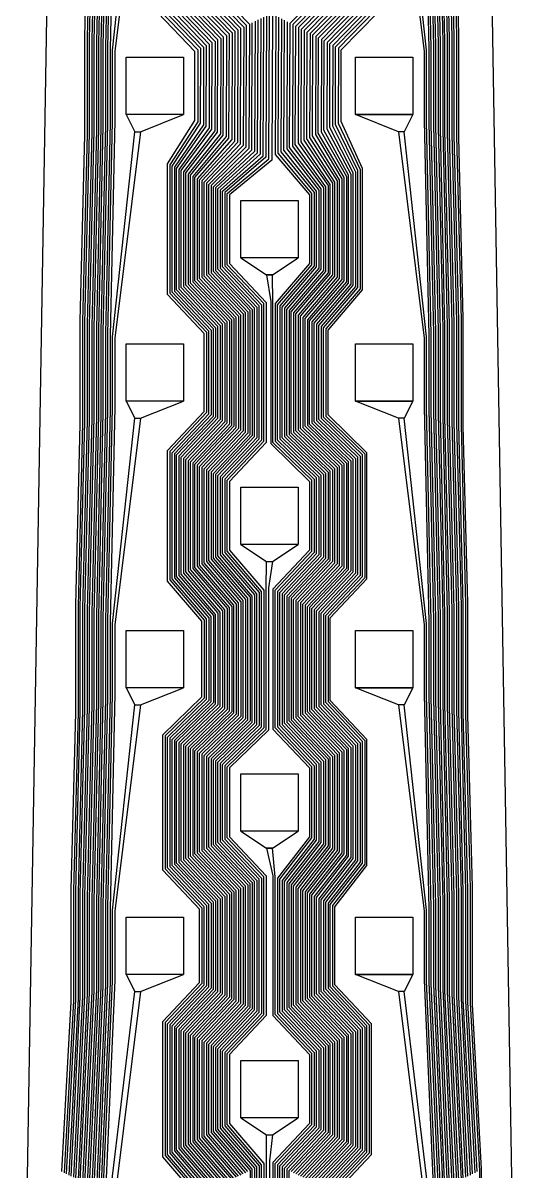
# Model space of a CAD drawing. Header units: inches. Extents: x 106592 to 209533, y 57057 to 74911.
# Drawn here: x 114341.5 to 114427.5, y 66733.8 to 66934.1 of the extents above; entities that cross this region are included whole.
import ezdxf

# ---------------------------------------------------------------- set-up
doc = ezdxf.new("R2010")
doc.units = ezdxf.units.IN
doc.header["$MEASUREMENT"] = 0
for name, color, linetype in [('metal', 221, 'Continuous'), ('nitride window', 40, 'Continuous'), ('profile', 140, 'Continuous')]:
    doc.layers.add(name, color=color, linetype=linetype)

msp = doc.modelspace()

# ---------------------------------------------------------------- linework, layer by layer
at = {"layer": 'metal'}
for points in [[(114355.14, 66965.92), (114354.34, 66930.72), (114354.34, 66915.52), (114353.54, 66881.12), (114353.54, 66865.12), (114352.74, 66831.52), (114352.74, 66814.72), (114351.94, 66781.92), (114351.94, 66764.32), (114350.34, 66732.72)], [(114350.74, 66732.52), (114352.34, 66764.52), (114352.34, 66781.72), (114353.14, 66814.92), (114353.14, 66831.32), (114353.94, 66865.32), (114353.94, 66880.92), (114354.74, 66915.72), (114354.74, 66930.52), (114355.54, 66966.12)], [(114355.94, 66966.32), (114355.14, 66930.32), (114355.14, 66915.92), (114354.34, 66880.72), (114354.34, 66865.52), (114353.54, 66831.12), (114353.54, 66815.12), (114352.74, 66781.52), (114352.74, 66764.72), (114351.14, 66732.32)], [(114351.54, 66732.12), (114353.14, 66764.92), (114353.14, 66781.32), (114353.94, 66815.32), (114353.94, 66830.92), (114354.74, 66865.72), (114354.74, 66880.52), (114355.54, 66916.12), (114355.54, 66930.12), (114356.34, 66966.52)], [(114356.74, 66966.72), (114355.94, 66929.92), (114355.94, 66916.32), (114355.14, 66880.32), (114355.14, 66865.92), (114354.34, 66830.72), (114354.34, 66815.52), (114353.54, 66781.12), (114353.54, 66765.12), (114351.94, 66731.92)], [(114352.34, 66731.72), (114353.94, 66765.32), (114353.94, 66780.92), (114354.74, 66815.72), (114354.74, 66830.52), (114355.54, 66866.12), (114355.54, 66880.12), (114356.34, 66916.52), (114356.34, 66929.72), (114357.14, 66966.92)], [(114357.54, 66967.12), (114356.74, 66929.52), (114356.74, 66916.72), (114355.94, 66879.92), (114355.94, 66866.32), (114355.14, 66830.32), (114355.14, 66815.92), (114354.34, 66780.72), (114354.34, 66765.52), (114352.74, 66731.52)], [(114411.54, 66967.12), (114412.34, 66929.52), (114412.34, 66916.72), (114413.14, 66879.92), (114413.14, 66866.32), (114413.94, 66830.32), (114413.94, 66815.92), (114414.74, 66780.72), (114414.74, 66765.52), (114416.34, 66731.52)], [(114416.74, 66731.72), (114415.14, 66765.32), (114415.14, 66780.92), (114414.34, 66815.72), (114414.34, 66830.52), (114413.54, 66866.12), (114413.54, 66880.12), (114412.74, 66916.52), (114412.74, 66929.72), (114411.94, 66966.92)], [(114412.34, 66966.72), (114413.14, 66929.92), (114413.14, 66916.32), (114413.94, 66880.32), (114413.94, 66865.92), (114414.74, 66830.72), (114414.74, 66815.52), (114415.54, 66781.12), (114415.54, 66765.12), (114417.14, 66731.92)], [(114417.54, 66732.12), (114415.94, 66764.92), (114415.94, 66781.32), (114415.14, 66815.32), (114415.14, 66830.92), (114414.34, 66865.72), (114414.34, 66880.52), (114413.54, 66916.12), (114413.54, 66930.12), (114412.74, 66966.52)], [(114413.14, 66966.32), (114413.94, 66930.32), (114413.94, 66915.92), (114414.74, 66880.72), (114414.74, 66865.52), (114415.54, 66831.12), (114415.54, 66815.12), (114416.34, 66781.52), (114416.34, 66764.72), (114417.94, 66732.32)], [(114418.34, 66732.52), (114416.74, 66764.52), (114416.74, 66781.72), (114415.94, 66814.92), (114415.94, 66831.32), (114415.14, 66865.32), (114415.14, 66880.92), (114414.34, 66915.72), (114414.34, 66930.52), (114413.54, 66966.12)], [(114413.94, 66965.92), (114414.74, 66930.72), (114414.74, 66915.52), (114415.54, 66881.12), (114415.54, 66865.12), (114416.34, 66831.52), (114416.34, 66814.72), (114417.14, 66781.92), (114417.14, 66764.32), (114418.74, 66732.72)], [(114348.34, 66733.72), (114349.94, 66763.32), (114349.94, 66782.92), (114350.74, 66813.72), (114350.74, 66832.52), (114351.54, 66864.12), (114351.54, 66882.12), (114352.34, 66914.52), (114352.34, 66931.72), (114353.14, 66964.92)], [(114353.54, 66965.12), (114352.74, 66931.52), (114352.74, 66914.72), (114351.94, 66881.92), (114351.94, 66864.32), (114351.14, 66832.32), (114351.14, 66813.92), (114350.34, 66782.72), (114350.34, 66763.52), (114348.74, 66733.52)], [(114349.14, 66733.32), (114350.74, 66763.72), (114350.74, 66782.52), (114351.54, 66814.12), (114351.54, 66832.12), (114352.34, 66864.52), (114352.34, 66881.72), (114353.14, 66914.92), (114353.14, 66931.32), (114353.94, 66965.32)], [(114354.34, 66965.52), (114353.54, 66931.12), (114353.54, 66915.12), (114352.74, 66881.52), (114352.74, 66864.72), (114351.94, 66831.92), (114351.94, 66814.32), (114351.14, 66782.32), (114351.14, 66763.92), (114349.54, 66733.12)], [(114349.94, 66732.92), (114351.54, 66764.12), (114351.54, 66782.12), (114352.34, 66814.52), (114352.34, 66831.72), (114353.14, 66864.92), (114353.14, 66881.32), (114353.94, 66915.32), (114353.94, 66930.92), (114354.74, 66965.72)], [(114353.14, 66731.32), (114354.74, 66765.72), (114354.74, 66780.52), (114355.54, 66816.12), (114355.54, 66830.12), (114356.34, 66866.52), (114356.34, 66879.72), (114357.14, 66916.92), (114357.14, 66929.32), (114361.04, 66965.12)], [(114362.04, 66965.12), (114357.54, 66929.12), (114357.55, 66917.13), (114356.74, 66879.52), (114356.74, 66866.72), (114355.94, 66829.92), (114355.94, 66816.32), (114355.14, 66780.32), (114355.14, 66765.92), (114353.54, 66731.12)], [(114407.04, 66965.12), (114411.54, 66929.12), (114411.52, 66917.13), (114412.34, 66879.52), (114412.34, 66866.72), (114413.14, 66829.92), (114413.14, 66816.32), (114413.94, 66780.32), (114413.94, 66765.92), (114415.54, 66731.12)], [(114415.94, 66731.32), (114414.34, 66765.72), (114414.34, 66780.52), (114413.54, 66816.12), (114413.54, 66830.12), (114412.74, 66866.52), (114412.74, 66879.72), (114411.94, 66916.92), (114411.94, 66929.32), (114408.04, 66965.12)], [(114419.14, 66732.92), (114417.54, 66764.12), (114417.54, 66782.12), (114416.74, 66814.52), (114416.74, 66831.72), (114415.94, 66864.92), (114415.94, 66881.32), (114415.14, 66915.32), (114415.14, 66930.92), (114414.34, 66965.72)], [(114414.74, 66965.52), (114415.54, 66931.12), (114415.54, 66915.12), (114416.34, 66881.52), (114416.34, 66864.72), (114417.14, 66831.92), (114417.14, 66814.32), (114417.94, 66782.32), (114417.94, 66763.92), (114419.54, 66733.12)], [(114419.94, 66733.32), (114418.34, 66763.72), (114418.34, 66782.52), (114417.54, 66814.12), (114417.54, 66832.12), (114416.74, 66864.52), (114416.74, 66881.72), (114415.94, 66914.92), (114415.94, 66931.32), (114415.14, 66965.32)], [(114415.54, 66965.12), (114416.34, 66931.52), (114416.34, 66914.72), (114417.14, 66881.92), (114417.14, 66864.32), (114417.94, 66832.32), (114417.94, 66813.92), (114418.74, 66782.72), (114418.74, 66763.52), (114420.34, 66733.52)], [(114420.74, 66733.72), (114419.14, 66763.32), (114419.14, 66782.92), (114418.34, 66813.72), (114418.34, 66832.52), (114417.54, 66864.12), (114417.54, 66882.12), (114416.74, 66914.52), (114416.74, 66931.72), (114415.94, 66964.92)], [(114416.34, 66964.72), (114417.14, 66931.92), (114417.14, 66914.32), (114417.94, 66882.32), (114417.94, 66863.92), (114418.74, 66832.72), (114418.74, 66813.52), (114419.54, 66783.12), (114419.54, 66763.12), (114421.14, 66733.92), (114421.14, 66712.32)], [(114421.54, 66712.12), (114421.54, 66734.12), (114419.94, 66762.92), (114419.94, 66783.32), (114419.14, 66813.32), (114419.14, 66832.92), (114418.34, 66863.72), (114418.34, 66882.52), (114417.54, 66914.12), (114417.54, 66932.12), (114416.74, 66964.52)], [(114378.34, 66732.52), (114372.34, 66739.52), (114372.34, 66756.72), (114378.74, 66763.52), (114378.74, 66782.72), (114372.34, 66789.52), (114372.34, 66806.72), (114379.14, 66813.32), (114379.14, 66832.92), (114373.14, 66839.92), (114373.14, 66856.32), (114379.54, 66863.12), (114379.54, 66883.12), (114373.14, 66889.92), (114373.14, 66906.32), (114379.46, 66912.97), (114379.54, 66933.12), (114373.04, 66939.87)], [(114373.54, 66940.12), (114380.04, 66933.37), (114379.95, 66912.71), (114373.54, 66906.12), (114373.54, 66890.12), (114379.94, 66883.32), (114379.94, 66862.92), (114373.54, 66856.12), (114373.54, 66840.12), (114379.54, 66833.12), (114379.54, 66813.12), (114372.74, 66806.52), (114372.74, 66789.72), (114379.14, 66782.92), (114379.14, 66763.32), (114372.74, 66756.52), (114372.74, 66739.72), (114378.74, 66732.72)], [(114379.14, 66732.92), (114373.14, 66739.92), (114373.14, 66756.32), (114379.54, 66763.12), (114379.54, 66783.12), (114373.14, 66789.92), (114373.14, 66806.32), (114379.94, 66812.92), (114379.94, 66833.32), (114373.94, 66840.32), (114373.94, 66855.92), (114380.34, 66862.72), (114380.34, 66883.52), (114373.94, 66890.32), (114373.94, 66905.92), (114380.45, 66912.46), (114380.54, 66933.62), (114374.04, 66940.37)], [(114374.54, 66940.62), (114381.04, 66933.87), (114380.95, 66912.2), (114374.34, 66905.72), (114374.34, 66890.52), (114380.74, 66883.72), (114380.74, 66862.52), (114374.34, 66855.72), (114374.34, 66840.52), (114380.34, 66833.52), (114380.34, 66812.72), (114373.54, 66806.12), (114373.54, 66790.12), (114379.94, 66783.32), (114379.94, 66762.92), (114373.54, 66756.12), (114373.54, 66740.12), (114379.54, 66733.12)], [(114388.74, 66733.52), (114395.14, 66740.32), (114395.14, 66755.92), (114388.74, 66762.72), (114388.74, 66783.52), (114394.34, 66790.72), (114394.34, 66805.52), (114387.94, 66812.32), (114387.94, 66833.92), (114394.34, 66840.72), (114394.34, 66855.52), (114387.54, 66862.12), (114387.54, 66884.12), (114393.54, 66891.12), (114393.54, 66905.12), (114388.04, 66912.37), (114388.12, 66934.05), (114394.5, 66940.55)], [(114394.99, 66940.29), (114388.62, 66933.79), (114388.54, 66912.62), (114393.94, 66905.32), (114393.94, 66890.92), (114387.94, 66883.92), (114387.94, 66862.32), (114394.74, 66855.72), (114394.74, 66840.52), (114388.34, 66833.72), (114388.34, 66812.52), (114394.74, 66805.72), (114394.74, 66790.52), (114389.14, 66783.32), (114389.14, 66762.92), (114395.54, 66756.12), (114395.54, 66740.12), (114389.14, 66733.32)], [(114389.54, 66733.12), (114395.94, 66739.92), (114395.94, 66756.32), (114389.54, 66763.12), (114389.54, 66783.12), (114395.14, 66790.32), (114395.14, 66805.92), (114388.74, 66812.72), (114388.74, 66833.52), (114395.14, 66840.32), (114395.14, 66855.92), (114388.34, 66862.52), (114388.34, 66883.72), (114394.34, 66890.72), (114394.34, 66905.52), (114389.04, 66912.87), (114389.12, 66933.53), (114395.49, 66940.03)], [(114375.14, 66730.92), (114369.14, 66737.92), (114369.14, 66758.32), (114375.54, 66765.12), (114375.54, 66781.12), (114369.14, 66787.92), (114369.14, 66808.32), (114375.94, 66814.92), (114375.94, 66831.32), (114369.94, 66838.32), (114369.94, 66857.92), (114376.34, 66864.72), (114376.34, 66881.52), (114369.94, 66888.32), (114369.94, 66907.92), (114375.49, 66915.03), (114375.54, 66931.12), (114369.04, 66937.87)], [(114369.54, 66938.12), (114376.04, 66931.37), (114375.98, 66914.77), (114370.34, 66907.72), (114370.34, 66888.52), (114376.74, 66881.72), (114376.74, 66864.52), (114370.34, 66857.72), (114370.34, 66838.52), (114376.34, 66831.52), (114376.34, 66814.72), (114369.54, 66808.12), (114369.54, 66788.12), (114375.94, 66781.32), (114375.94, 66764.92), (114369.54, 66758.12), (114369.54, 66738.12), (114375.54, 66731.12)], [(114375.94, 66731.32), (114369.94, 66738.32), (114369.94, 66757.92), (114376.34, 66764.72), (114376.34, 66781.52), (114369.94, 66788.32), (114369.94, 66807.92), (114376.74, 66814.52), (114376.74, 66831.72), (114370.74, 66838.72), (114370.74, 66857.52), (114377.14, 66864.32), (114377.14, 66881.92), (114370.74, 66888.72), (114370.74, 66907.52), (114376.48, 66914.52), (114376.54, 66931.62), (114370.04, 66938.37)], [(114370.54, 66938.62), (114377.04, 66931.87), (114376.98, 66914.26), (114371.14, 66907.32), (114371.14, 66888.92), (114377.54, 66882.12), (114377.54, 66864.12), (114371.14, 66857.32), (114371.14, 66838.92), (114377.14, 66831.92), (114377.14, 66814.32), (114370.34, 66807.72), (114370.34, 66788.52), (114376.74, 66781.72), (114376.74, 66764.52), (114370.34, 66757.72), (114370.34, 66738.52), (114376.34, 66731.52)], [(114376.74, 66731.72), (114370.74, 66738.72), (114370.74, 66757.52), (114377.14, 66764.32), (114377.14, 66781.92), (114370.74, 66788.72), (114370.74, 66807.52), (114377.54, 66814.12), (114377.54, 66832.12), (114371.54, 66839.12), (114371.54, 66857.12), (114377.94, 66863.92), (114377.94, 66882.32), (114371.54, 66889.12), (114371.54, 66907.12), (114377.47, 66914), (114377.54, 66932.12), (114371.04, 66938.87)], [(114371.54, 66939.12), (114378.04, 66932.37), (114377.97, 66913.74), (114371.94, 66906.92), (114371.94, 66889.32), (114378.34, 66882.52), (114378.34, 66863.72), (114371.94, 66856.92), (114371.94, 66839.32), (114377.94, 66832.32), (114377.94, 66813.92), (114371.14, 66807.32), (114371.14, 66788.92), (114377.54, 66782.12), (114377.54, 66764.12), (114371.14, 66757.32), (114371.14, 66738.92), (114377.14, 66731.92)], [(114377.54, 66732.12), (114371.54, 66739.12), (114371.54, 66757.12), (114377.94, 66763.92), (114377.94, 66782.32), (114371.54, 66789.12), (114371.54, 66807.12), (114378.34, 66813.72), (114378.34, 66832.52), (114372.34, 66839.52), (114372.34, 66856.72), (114378.74, 66863.52), (114378.74, 66882.72), (114372.34, 66889.52), (114372.34, 66906.72), (114378.47, 66913.49), (114378.54, 66932.62), (114372.04, 66939.37)], [(114372.54, 66939.62), (114379.04, 66932.87), (114378.96, 66913.23), (114372.74, 66906.52), (114372.74, 66889.72), (114379.14, 66882.92), (114379.14, 66863.32), (114372.74, 66856.52), (114372.74, 66839.72), (114378.74, 66832.72), (114378.74, 66813.52), (114371.94, 66806.92), (114371.94, 66789.32), (114378.34, 66782.52), (114378.34, 66763.72), (114371.94, 66756.92), (114371.94, 66739.32), (114377.94, 66732.32)], [(114395.98, 66939.77), (114389.61, 66933.27), (114389.54, 66913.12), (114394.74, 66905.72), (114394.74, 66890.52), (114388.74, 66883.52), (114388.74, 66862.72), (114395.54, 66856.12), (114395.54, 66840.12), (114389.14, 66833.32), (114389.14, 66812.92), (114395.54, 66806.12), (114395.54, 66790.12), (114389.94, 66782.92), (114389.94, 66763.32), (114396.34, 66756.52), (114396.34, 66739.72), (114389.94, 66732.92)], [(114390.34, 66732.72), (114396.74, 66739.52), (114396.74, 66756.72), (114390.34, 66763.52), (114390.34, 66782.72), (114395.94, 66789.92), (114395.94, 66806.32), (114389.54, 66813.12), (114389.54, 66833.12), (114395.94, 66839.92), (114395.94, 66856.32), (114389.14, 66862.92), (114389.14, 66883.32), (114395.14, 66890.32), (114395.14, 66905.92), (114390.04, 66913.37), (114390.11, 66933.02), (114396.48, 66939.52)], [(114396.98, 66939.26), (114390.6, 66932.76), (114390.54, 66913.62), (114395.54, 66906.12), (114395.54, 66890.12), (114389.54, 66883.12), (114389.54, 66863.12), (114396.34, 66856.52), (114396.34, 66839.72), (114389.94, 66832.92), (114389.94, 66813.32), (114396.34, 66806.52), (114396.34, 66789.72), (114390.74, 66782.52), (114390.74, 66763.72), (114397.14, 66756.92), (114397.14, 66739.32), (114390.74, 66732.52)], [(114391.14, 66732.32), (114397.54, 66739.12), (114397.54, 66757.12), (114391.14, 66763.92), (114391.14, 66782.32), (114396.74, 66789.52), (114396.74, 66806.72), (114390.34, 66813.52), (114390.34, 66832.72), (114396.74, 66839.52), (114396.74, 66856.72), (114389.94, 66863.32), (114389.94, 66882.92), (114395.94, 66889.92), (114395.94, 66906.32), (114391.04, 66913.87), (114391.1, 66932.5), (114397.47, 66939)], [(114397.97, 66938.74), (114391.6, 66932.24), (114391.54, 66914.12), (114396.34, 66906.52), (114396.34, 66889.72), (114390.34, 66882.72), (114390.34, 66863.52), (114397.14, 66856.92), (114397.14, 66839.32), (114390.74, 66832.52), (114390.74, 66813.72), (114397.14, 66806.92), (114397.14, 66789.32), (114391.54, 66782.12), (114391.54, 66764.12), (114397.94, 66757.32), (114397.94, 66738.92), (114391.54, 66732.12)], [(114391.94, 66731.92), (114398.34, 66738.72), (114398.34, 66757.52), (114391.94, 66764.32), (114391.94, 66781.92), (114397.54, 66789.12), (114397.54, 66807.12), (114391.14, 66813.92), (114391.14, 66832.32), (114397.54, 66839.12), (114397.54, 66857.12), (114390.74, 66863.72), (114390.74, 66882.52), (114396.74, 66889.52), (114396.74, 66906.72), (114392.04, 66914.37), (114392.09, 66931.99), (114398.47, 66938.49)], [(114398.96, 66938.23), (114392.59, 66931.73), (114392.54, 66914.62), (114397.14, 66906.92), (114397.14, 66889.32), (114391.14, 66882.32), (114391.14, 66863.92), (114397.94, 66857.32), (114397.94, 66838.92), (114391.54, 66832.12), (114391.54, 66814.12), (114397.94, 66807.32), (114397.94, 66788.92), (114392.34, 66781.72), (114392.34, 66764.52), (114398.74, 66757.72), (114398.74, 66738.52), (114392.34, 66731.72)], [(114392.74, 66731.52), (114399.14, 66738.32), (114399.14, 66757.92), (114392.74, 66764.72), (114392.74, 66781.52), (114398.34, 66788.72), (114398.34, 66807.52), (114391.94, 66814.32), (114391.94, 66831.92), (114398.34, 66838.72), (114398.34, 66857.52), (114391.54, 66864.12), (114391.54, 66882.12), (114397.54, 66889.12), (114397.54, 66907.12), (114393.04, 66914.87), (114393.09, 66931.47), (114399.46, 66937.97)], [(114371.94, 66729.32), (114365.94, 66736.32), (114365.94, 66759.92), (114372.34, 66766.72), (114372.34, 66779.52), (114365.94, 66786.32), (114365.94, 66809.92), (114372.74, 66816.52), (114372.74, 66829.72), (114366.74, 66836.72), (114366.74, 66859.52), (114373.14, 66866.32), (114373.14, 66879.92), (114366.74, 66886.72), (114366.74, 66909.52), (114371.52, 66917.09), (114371.54, 66929.12), (114365.04, 66935.87)], [(114365.54, 66936.12), (114372.04, 66929.37), (114372.02, 66916.83), (114367.14, 66909.32), (114367.14, 66886.92), (114373.54, 66880.12), (114373.54, 66866.12), (114367.14, 66859.32), (114367.14, 66836.92), (114373.14, 66829.92), (114373.14, 66816.32), (114366.34, 66809.72), (114366.34, 66786.52), (114372.74, 66779.72), (114372.74, 66766.52), (114366.34, 66759.72), (114366.34, 66736.52), (114372.34, 66729.52)], [(114372.74, 66729.72), (114366.74, 66736.72), (114366.74, 66759.52), (114373.14, 66766.32), (114373.14, 66779.92), (114366.74, 66786.72), (114366.74, 66809.52), (114373.54, 66816.12), (114373.54, 66830.12), (114367.54, 66837.12), (114367.54, 66859.12), (114373.94, 66865.92), (114373.94, 66880.32), (114367.54, 66887.12), (114367.54, 66909.12), (114372.51, 66916.58), (114372.54, 66929.62), (114366.04, 66936.37)], [(114366.54, 66936.62), (114373.04, 66929.87), (114373.01, 66916.32), (114367.94, 66908.92), (114367.94, 66887.32), (114374.34, 66880.52), (114374.34, 66865.72), (114367.94, 66858.92), (114367.94, 66837.32), (114373.94, 66830.32), (114373.94, 66815.92), (114367.14, 66809.32), (114367.14, 66786.92), (114373.54, 66780.12), (114373.54, 66766.12), (114367.14, 66759.32), (114367.14, 66736.92), (114373.14, 66729.92)], [(114373.54, 66730.12), (114367.54, 66737.12), (114367.54, 66759.12), (114373.94, 66765.92), (114373.94, 66780.32), (114367.54, 66787.12), (114367.54, 66809.12), (114374.34, 66815.72), (114374.34, 66830.52), (114368.34, 66837.52), (114368.34, 66858.72), (114374.74, 66865.52), (114374.74, 66880.72), (114368.34, 66887.52), (114368.34, 66908.72), (114373.5, 66916.06), (114373.54, 66930.12), (114367.04, 66936.87)], [(114367.54, 66937.12), (114374.04, 66930.37), (114374, 66915.8), (114368.74, 66908.52), (114368.74, 66887.72), (114375.14, 66880.92), (114375.14, 66865.32), (114368.74, 66858.52), (114368.74, 66837.72), (114374.74, 66830.72), (114374.74, 66815.52), (114367.94, 66808.92), (114367.94, 66787.32), (114374.34, 66780.52), (114374.34, 66765.72), (114367.94, 66758.92), (114367.94, 66737.32), (114373.94, 66730.32)], [(114374.34, 66730.52), (114368.34, 66737.52), (114368.34, 66758.72), (114374.74, 66765.52), (114374.74, 66780.72), (114368.34, 66787.52), (114368.34, 66808.72), (114375.14, 66815.32), (114375.14, 66830.92), (114369.14, 66837.92), (114369.14, 66858.32), (114375.54, 66865.12), (114375.54, 66881.12), (114369.14, 66887.92), (114369.14, 66908.32), (114374.5, 66915.55), (114374.54, 66930.62), (114368.04, 66937.37)], [(114368.54, 66937.62), (114375.04, 66930.87), (114374.99, 66915.29), (114369.54, 66908.12), (114369.54, 66888.12), (114375.94, 66881.32), (114375.94, 66864.92), (114369.54, 66858.12), (114369.54, 66838.12), (114375.54, 66831.12), (114375.54, 66815.12), (114368.74, 66808.52), (114368.74, 66787.72), (114375.14, 66780.92), (114375.14, 66765.32), (114368.74, 66758.52), (114368.74, 66737.72), (114374.74, 66730.72)], [(114385.04, 66935.87), (114384.92, 66910.14), (114377.54, 66904.12), (114377.54, 66892.12), (114383.94, 66885.32), (114383.94, 66860.92), (114377.54, 66854.12), (114377.54, 66842.12), (114383.54, 66835.12), (114383.54, 66811.12), (114376.74, 66804.52), (114376.74, 66791.72), (114383.14, 66784.92), (114383.14, 66761.32), (114376.74, 66754.52), (114376.74, 66741.72), (114382.74, 66734.72), (114382.74, 66711.52)], [(114399.95, 66937.71), (114393.58, 66931.21), (114393.54, 66915.12), (114397.94, 66907.32), (114397.94, 66888.92), (114391.94, 66881.92), (114391.94, 66864.32), (114398.74, 66857.72), (114398.74, 66838.52), (114392.34, 66831.72), (114392.34, 66814.52), (114398.74, 66807.72), (114398.74, 66788.52), (114393.14, 66781.32), (114393.14, 66764.92), (114399.54, 66758.12), (114399.54, 66738.12), (114393.14, 66731.32)], [(114393.54, 66731.12), (114399.94, 66737.92), (114399.94, 66758.32), (114393.54, 66765.12), (114393.54, 66781.12), (114399.14, 66788.32), (114399.14, 66807.92), (114392.74, 66814.72), (114392.74, 66831.52), (114399.14, 66838.32), (114399.14, 66857.92), (114392.34, 66864.52), (114392.34, 66881.72), (114398.34, 66888.72), (114398.34, 66907.52), (114394.04, 66915.37), (114394.08, 66930.96), (114400.45, 66937.46)], [(114400.95, 66937.2), (114394.57, 66930.7), (114394.54, 66915.62), (114398.74, 66907.72), (114398.74, 66888.52), (114392.74, 66881.52), (114392.74, 66864.72), (114399.54, 66858.12), (114399.54, 66838.12), (114393.14, 66831.32), (114393.14, 66814.92), (114399.54, 66808.12), (114399.54, 66788.12), (114393.94, 66780.92), (114393.94, 66765.32), (114400.34, 66758.52), (114400.34, 66737.72), (114393.94, 66730.92)], [(114394.34, 66730.72), (114400.74, 66737.52), (114400.74, 66758.72), (114394.34, 66765.52), (114394.34, 66780.72), (114399.94, 66787.92), (114399.94, 66808.32), (114393.54, 66815.12), (114393.54, 66831.12), (114399.94, 66837.92), (114399.94, 66858.32), (114393.14, 66864.92), (114393.14, 66881.32), (114399.14, 66888.32), (114399.14, 66907.92), (114395.04, 66915.87), (114395.07, 66930.44), (114401.44, 66936.94)], [(114401.94, 66936.68), (114395.57, 66930.18), (114395.54, 66916.12), (114399.54, 66908.12), (114399.54, 66888.12), (114393.54, 66881.12), (114393.54, 66865.12), (114400.34, 66858.52), (114400.34, 66837.72), (114393.94, 66830.92), (114393.94, 66815.32), (114400.34, 66808.52), (114400.34, 66787.72), (114394.74, 66780.52), (114394.74, 66765.72), (114401.14, 66758.92), (114401.14, 66737.32), (114394.74, 66730.52)], [(114395.14, 66730.32), (114401.54, 66737.12), (114401.54, 66759.12), (114395.14, 66765.92), (114395.14, 66780.32), (114400.74, 66787.52), (114400.74, 66808.72), (114394.34, 66815.52), (114394.34, 66830.72), (114400.74, 66837.52), (114400.74, 66858.72), (114393.94, 66865.32), (114393.94, 66880.92), (114399.94, 66887.92), (114399.94, 66908.32), (114396.04, 66916.37), (114396.06, 66929.93), (114402.43, 66936.43)], [(114402.93, 66936.17), (114396.56, 66929.67), (114396.54, 66916.62), (114400.34, 66908.52), (114400.34, 66887.72), (114394.34, 66880.72), (114394.34, 66865.52), (114401.14, 66858.92), (114401.14, 66837.32), (114394.74, 66830.52), (114394.74, 66815.72), (114401.14, 66808.92), (114401.14, 66787.32), (114395.54, 66780.12), (114395.54, 66766.12), (114401.94, 66759.32), (114401.94, 66736.92), (114395.54, 66730.12)], [(114395.94, 66729.92), (114402.34, 66736.72), (114402.34, 66759.52), (114395.94, 66766.32), (114395.94, 66779.92), (114401.54, 66787.12), (114401.54, 66809.12), (114395.14, 66815.92), (114395.14, 66830.32), (114401.54, 66837.12), (114401.54, 66859.12), (114394.74, 66865.72), (114394.74, 66880.52), (114400.74, 66887.52), (114400.74, 66908.72), (114397.04, 66916.87), (114397.05, 66929.41), (114403.43, 66935.91)], [(114379.94, 66733.32), (114373.94, 66740.32), (114373.94, 66755.92), (114380.34, 66762.72), (114380.34, 66783.52), (114373.94, 66790.32), (114373.94, 66805.92), (114380.74, 66812.52), (114380.74, 66833.72), (114374.74, 66840.72), (114374.74, 66855.52), (114381.14, 66862.32), (114381.14, 66883.92), (114374.74, 66890.72), (114374.74, 66905.52), (114381.44, 66911.94), (114381.54, 66934.12)], [(114382.04, 66934.37), (114381.94, 66911.68), (114375.14, 66905.32), (114375.14, 66890.92), (114381.54, 66884.12), (114381.54, 66862.12), (114375.14, 66855.32), (114375.14, 66840.92), (114381.14, 66833.92), (114381.14, 66812.32), (114374.34, 66805.72), (114374.34, 66790.52), (114380.74, 66783.72), (114380.74, 66762.52), (114374.34, 66755.72), (114374.34, 66740.52), (114380.34, 66733.52)], [(114380.74, 66733.72), (114374.74, 66740.72), (114374.74, 66755.52), (114381.14, 66762.32), (114381.14, 66783.92), (114374.74, 66790.72), (114374.74, 66805.52), (114381.54, 66812.12), (114381.54, 66834.12), (114375.54, 66841.12), (114375.54, 66855.12), (114381.94, 66861.92), (114381.94, 66884.32), (114375.54, 66891.12), (114375.54, 66905.12), (114382.43, 66911.43), (114382.54, 66934.62)], [(114383.04, 66934.87), (114382.93, 66911.17), (114375.94, 66904.92), (114375.94, 66891.32), (114382.34, 66884.52), (114382.34, 66861.72), (114375.94, 66854.92), (114375.94, 66841.32), (114381.94, 66834.32), (114381.94, 66811.92), (114375.14, 66805.32), (114375.14, 66790.92), (114381.54, 66784.12), (114381.54, 66762.12), (114375.14, 66755.32), (114375.14, 66740.92), (114381.14, 66733.92), (114381.14, 66712.32)], [(114381.54, 66712.12), (114381.54, 66734.12), (114375.54, 66741.12), (114375.54, 66755.12), (114381.94, 66761.92), (114381.94, 66784.32), (114375.54, 66791.12), (114375.54, 66805.12), (114382.34, 66811.72), (114382.34, 66834.52), (114376.34, 66841.52), (114376.34, 66854.72), (114382.74, 66861.52), (114382.74, 66884.72), (114376.34, 66891.52), (114376.34, 66904.72), (114383.43, 66910.91), (114383.54, 66935.12)], [(114384.04, 66935.37), (114383.92, 66910.65), (114376.74, 66904.52), (114376.74, 66891.72), (114383.14, 66884.92), (114383.14, 66861.32), (114376.74, 66854.52), (114376.74, 66841.72), (114382.74, 66834.72), (114382.74, 66811.52), (114375.94, 66804.92), (114375.94, 66791.32), (114382.34, 66784.52), (114382.34, 66761.72), (114375.94, 66754.92), (114375.94, 66741.32), (114381.94, 66734.32), (114381.94, 66711.92)], [(114382.34, 66711.72), (114382.34, 66734.52), (114376.34, 66741.52), (114376.34, 66754.72), (114382.74, 66761.52), (114382.74, 66784.72), (114376.34, 66791.52), (114376.34, 66804.72), (114383.14, 66811.32), (114383.14, 66834.92), (114377.14, 66841.92), (114377.14, 66854.32), (114383.54, 66861.12), (114383.54, 66885.12), (114377.14, 66891.92), (114377.14, 66904.32), (114384.42, 66910.4), (114384.54, 66935.62)], [(114385.64, 66935.33), (114385.54, 66911.12), (114391.54, 66904.12), (114391.54, 66892.12), (114385.54, 66885.12), (114385.54, 66861.12), (114392.34, 66854.52), (114392.34, 66841.72), (114385.94, 66834.92), (114385.94, 66811.32), (114392.34, 66804.52), (114392.34, 66791.72), (114386.74, 66784.52), (114386.74, 66761.72), (114393.14, 66754.92), (114393.14, 66741.32), (114386.74, 66734.52), (114386.74, 66711.72)], [(114387.14, 66711.92), (114387.14, 66734.32), (114393.54, 66741.12), (114393.54, 66755.12), (114387.14, 66761.92), (114387.14, 66784.32), (114392.74, 66791.52), (114392.74, 66804.72), (114386.34, 66811.52), (114386.34, 66834.72), (114392.74, 66841.52), (114392.74, 66854.72), (114385.94, 66861.32), (114385.94, 66884.92), (114391.94, 66891.92), (114391.94, 66904.32), (114386.04, 66911.37), (114386.14, 66935.08)], [(114386.64, 66934.82), (114386.54, 66911.62), (114392.34, 66904.52), (114392.34, 66891.72), (114386.34, 66884.72), (114386.34, 66861.52), (114393.14, 66854.92), (114393.14, 66841.32), (114386.74, 66834.52), (114386.74, 66811.72), (114393.14, 66804.92), (114393.14, 66791.32), (114387.54, 66784.12), (114387.54, 66762.12), (114393.94, 66755.32), (114393.94, 66740.92), (114387.54, 66734.12), (114387.54, 66712.12)], [(114387.94, 66712.32), (114387.94, 66733.92), (114394.34, 66740.72), (114394.34, 66755.52), (114387.94, 66762.32), (114387.94, 66783.92), (114393.54, 66791.12), (114393.54, 66805.12), (114387.14, 66811.92), (114387.14, 66834.32), (114393.54, 66841.12), (114393.54, 66855.12), (114386.74, 66861.72), (114386.74, 66884.52), (114392.74, 66891.52), (114392.74, 66904.72), (114387.04, 66911.87), (114387.13, 66934.56)], [(114387.63, 66934.3), (114387.54, 66912.12), (114393.14, 66904.92), (114393.14, 66891.32), (114387.14, 66884.32), (114387.14, 66861.92), (114393.94, 66855.32), (114393.94, 66840.92), (114387.54, 66834.12), (114387.54, 66812.12), (114393.94, 66805.32), (114393.94, 66790.92), (114388.34, 66783.72), (114388.34, 66762.52), (114394.74, 66755.72), (114394.74, 66740.52), (114388.34, 66733.72)], [(114353.94, 66730.92), (114355.54, 66766.12), (114355.54, 66780.12), (114356.34, 66816.52), (114356.34, 66829.72), (114357.14, 66866.92), (114357.14, 66879.32), (114361.04, 66915.12), (114361.04, 66915.12), (114362.04, 66915.12), (114357.54, 66879.12), (114357.54, 66867.12), (114356.74, 66829.52), (114356.74, 66816.72), (114355.94, 66779.92), (114355.94, 66766.32), (114354.34, 66730.72)], [(114415.14, 66730.92), (114413.54, 66766.12), (114413.54, 66780.12), (114412.74, 66816.52), (114412.74, 66829.72), (114411.94, 66866.92), (114411.94, 66879.32), (114408.04, 66915.12), (114408.04, 66915.12), (114407.04, 66915.12), (114411.54, 66879.12), (114411.54, 66867.12), (114412.34, 66829.52), (114412.34, 66816.72), (114413.14, 66779.92), (114413.14, 66766.32), (114414.74, 66730.72)], [(114386.34, 66711.52), (114386.34, 66734.72), (114392.74, 66741.52), (114392.74, 66754.72), (114386.34, 66761.52), (114386.34, 66784.72), (114391.94, 66791.92), (114391.94, 66804.32), (114385.54, 66811.12), (114385.54, 66835.12), (114391.94, 66841.92), (114391.94, 66854.32), (114385.14, 66860.92), (114385.14, 66885.32), (114385.04, 66890.12), (114385.04, 66890.12), (114384.04, 66890.12), (114384.74, 66885.52), (114384.74, 66860.72), (114391.54, 66854.12), (114391.54, 66842.12), (114385.14, 66835.32), (114385.14, 66810.92), (114391.54, 66804.12), (114391.54, 66792.12), (114385.94, 66784.92), (114385.94, 66761.32), (114392.34, 66754.52), (114392.34, 66741.72), (114385.94, 66734.92), (114385.94, 66711.32)], [(114354.74, 66730.52), (114356.34, 66766.52), (114356.34, 66779.72), (114357.14, 66816.92), (114357.14, 66829.32), (114361.04, 66865.12), (114361.04, 66865.12), (114362.04, 66865.12), (114357.54, 66829.12), (114357.54, 66817.12), (114356.74, 66779.52), (114356.74, 66766.72), (114355.14, 66730.32)], [(114414.34, 66730.52), (114412.74, 66766.52), (114412.74, 66779.72), (114411.94, 66816.92), (114411.94, 66829.32), (114408.04, 66865.12), (114408.04, 66865.12), (114407.04, 66865.12), (114411.54, 66829.12), (114411.54, 66817.12), (114412.34, 66779.52), (114412.34, 66766.72), (114413.94, 66730.32)], [(114383.14, 66711.32), (114383.14, 66734.92), (114377.14, 66741.92), (114377.14, 66754.32), (114383.54, 66761.12), (114383.54, 66785.12), (114377.14, 66791.92), (114377.14, 66804.32), (114383.94, 66810.92), (114383.94, 66835.32), (114384.04, 66840.12), (114384.04, 66840.12), (114385.04, 66840.12), (114384.34, 66835.52), (114384.34, 66810.72), (114377.55, 66804.15), (114377.54, 66792.12), (114383.94, 66785.32), (114383.94, 66760.92), (114377.55, 66754.15), (114377.54, 66742.12), (114383.54, 66735.12), (114383.54, 66711.12)], [(114355.54, 66730.12), (114357.14, 66766.92), (114357.14, 66779.32), (114361.04, 66815.12), (114361.04, 66815.12), (114362.04, 66815.12), (114357.54, 66779.12), (114357.54, 66767.12), (114355.94, 66729.92)], [(114413.54, 66730.12), (114411.94, 66766.92), (114411.94, 66779.32), (114408.04, 66815.12), (114408.04, 66815.12), (114407.04, 66815.12), (114411.54, 66779.12), (114411.54, 66767.12), (114413.14, 66729.92)], [(114385.54, 66711.12), (114385.54, 66735.12), (114391.94, 66741.92), (114391.94, 66754.32), (114385.54, 66761.12), (114385.54, 66785.12), (114385.04, 66790.12), (114385.04, 66790.12), (114384.04, 66790.12), (114385.14, 66785.32), (114385.14, 66760.92), (114391.54, 66754.12), (114391.52, 66742.09), (114385.14, 66735.32), (114385.14, 66710.92)], [(114383.94, 66710.92), (114384.04, 66735.37), (114384.04, 66740.12), (114384.04, 66740.12), (114385.04, 66740.12), (114384.54, 66735.62), (114384.34, 66710.72)]]:
    msp.add_lwpolyline(points, dxfattribs=at)
for points in [[(114359.54, 66928.12), (114369.54, 66928.12), (114369.54, 66918.12), (114359.54, 66918.12)], [(114399.54, 66928.12), (114409.54, 66928.12), (114409.54, 66918.12), (114399.54, 66918.12)], [(114369.54, 66918.12), (114359.54, 66918.12), (114361.04, 66915.12), (114362.04, 66915.12), (114369.54, 66918.12)], [(114399.54, 66918.12), (114409.54, 66918.12), (114408.04, 66915.12), (114407.04, 66915.12), (114399.54, 66918.12)], [(114379.54, 66903.12), (114389.54, 66903.12), (114389.54, 66893.12), (114379.54, 66893.12)], [(114389.54, 66893.12), (114379.54, 66893.12), (114384.04, 66890.12), (114385.04, 66890.12), (114389.54, 66893.12)], [(114359.54, 66878.12), (114369.54, 66878.12), (114369.54, 66868.12), (114359.54, 66868.12)], [(114399.54, 66878.12), (114409.54, 66878.12), (114409.54, 66868.12), (114399.54, 66868.12)], [(114369.54, 66868.12), (114359.54, 66868.12), (114361.04, 66865.12), (114362.04, 66865.12), (114369.54, 66868.12)], [(114399.54, 66868.12), (114409.54, 66868.12), (114408.04, 66865.12), (114407.04, 66865.12), (114399.54, 66868.12)], [(114379.54, 66853.12), (114389.54, 66853.12), (114389.54, 66843.12), (114379.54, 66843.12)], [(114389.54, 66843.12), (114379.54, 66843.12), (114384.04, 66840.12), (114385.04, 66840.12), (114389.54, 66843.12)], [(114359.54, 66828.12), (114369.54, 66828.12), (114369.54, 66818.12), (114359.54, 66818.12)], [(114399.54, 66828.12), (114409.54, 66828.12), (114409.54, 66818.12), (114399.54, 66818.12)], [(114369.54, 66818.12), (114359.54, 66818.12), (114361.04, 66815.12), (114362.04, 66815.12), (114369.54, 66818.12)], [(114399.54, 66818.12), (114409.54, 66818.12), (114408.04, 66815.12), (114407.04, 66815.12), (114399.54, 66818.12)], [(114379.54, 66803.12), (114389.54, 66803.12), (114389.54, 66793.12), (114379.54, 66793.12)], [(114389.54, 66793.12), (114379.54, 66793.12), (114384.04, 66790.12), (114385.04, 66790.12), (114389.54, 66793.12)], [(114359.54, 66778.12), (114369.54, 66778.12), (114369.54, 66768.12), (114359.54, 66768.12)], [(114399.54, 66778.12), (114409.54, 66778.12), (114409.54, 66768.12), (114399.54, 66768.12)], [(114369.54, 66768.12), (114359.54, 66768.12), (114361.04, 66765.12), (114362.04, 66765.12), (114369.54, 66768.12)], [(114399.54, 66768.12), (114409.54, 66768.12), (114408.04, 66765.12), (114407.04, 66765.12), (114399.54, 66768.12)], [(114361.04, 66765.12), (114362.04, 66765.12), (114357.54, 66729.12), (114357.54, 66717.12), (114356.74, 66679.52), (114356.74, 66666.72), (114355.94, 66629.92), (114355.94, 66616.32), (114355.14, 66580.32), (114355.14, 66565.92), (114359.04, 66518.12), (114358.44, 66518.12), (114354.74, 66565.72), (114354.74, 66580.52), (114355.54, 66616.12), (114355.54, 66630.12), (114356.34, 66666.52), (114356.34, 66679.72), (114356.74, 66716.72), (114356.74, 66729.52), (114361.04, 66765.12)], [(114408.04, 66765.12), (114407.04, 66765.12), (114411.54, 66729.12), (114411.54, 66717.12), (114412.34, 66679.52), (114412.34, 66666.72), (114413.14, 66629.92), (114413.14, 66616.32), (114413.94, 66580.32), (114413.94, 66565.92), (114408.84, 66518.12), (114409.44, 66518.12), (114414.34, 66565.72), (114414.34, 66580.52), (114413.54, 66616.12), (114413.54, 66630.12), (114412.74, 66666.52), (114412.74, 66679.72), (114412.34, 66716.72), (114412.34, 66729.52), (114408.04, 66765.12)], [(114379.54, 66753.12), (114389.54, 66753.12), (114389.54, 66743.12), (114379.54, 66743.12)], [(114389.54, 66743.12), (114379.54, 66743.12), (114384.04, 66740.12), (114385.04, 66740.12), (114389.54, 66743.12)]]:
    msp.add_lwpolyline(points, close=True, dxfattribs=at)
at = {"layer": 'nitride window'}
for points in [[(114359.54, 66928.12), (114369.54, 66928.12), (114369.54, 66918.12), (114359.54, 66918.12)], [(114399.54, 66928.12), (114409.54, 66928.12), (114409.54, 66918.12), (114399.54, 66918.12)], [(114379.54, 66903.12), (114389.54, 66903.12), (114389.54, 66893.12), (114379.54, 66893.12)], [(114359.54, 66878.12), (114369.54, 66878.12), (114369.54, 66868.12), (114359.54, 66868.12)], [(114399.54, 66878.12), (114409.54, 66878.12), (114409.54, 66868.12), (114399.54, 66868.12)], [(114379.54, 66853.12), (114389.54, 66853.12), (114389.54, 66843.12), (114379.54, 66843.12)], [(114359.54, 66828.12), (114369.54, 66828.12), (114369.54, 66818.12), (114359.54, 66818.12)], [(114399.54, 66828.12), (114409.54, 66828.12), (114409.54, 66818.12), (114399.54, 66818.12)], [(114379.54, 66803.12), (114389.54, 66803.12), (114389.54, 66793.12), (114379.54, 66793.12)], [(114359.54, 66778.12), (114369.54, 66778.12), (114369.54, 66768.12), (114359.54, 66768.12)], [(114399.54, 66778.12), (114409.54, 66778.12), (114409.54, 66768.12), (114399.54, 66768.12)], [(114379.54, 66753.12), (114389.54, 66753.12), (114389.54, 66743.12), (114379.54, 66743.12)]]:
    msp.add_lwpolyline(points, close=True, dxfattribs=at)
at = {"layer": 'profile'}
msp.add_lwpolyline([(114384.54, 67706.72), (114359.54, 67578.12), (114355.54, 67528.12), (114341.54, 66688.12), (114342.04, 63998.05), (114427.03, 63998.05), (114427.54, 66688.12), (114413.54, 67528.12), (114409.54, 67578.12)], close=True, dxfattribs=at)

doc.saveas('drawing.dxf')
